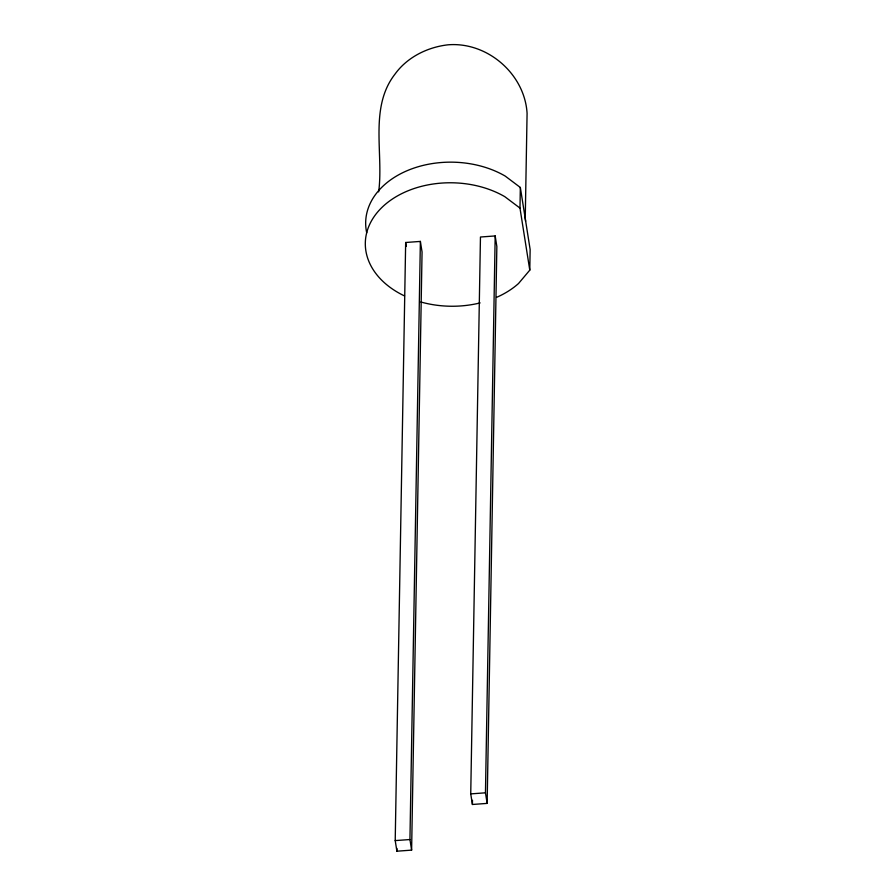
<?xml version="1.0" encoding="UTF-8"?>
<svg xmlns="http://www.w3.org/2000/svg" width="896" height="896" viewBox="0 0 896 896"><rect width="100%" height="100%" fill="white"/><g stroke="black" fill="none" stroke-linecap="round" stroke-linejoin="round"><path stroke-width="1.34" d="M378.65 191.901C383.835 153.429 368.962 107.442 395.069 74.032C407.288 57.12 427.683 47.074 448.179 44.8C487.413 41.686 524.72 73.965 527.083 113.31L525.246 218.501A74.099 53.211 1 0 1 525.582 221.267M395.214 840.605L405.664 242.491L420.381 241.416L422.061 252L411.611 850.125L396.894 851.2L395.214 840.605L409.942 839.53L420.381 241.416M396.894 851.2L396.939 848.4M470.736 793.89L480.458 237.014L495.186 235.939L496.854 246.534L487.144 803.398L472.416 804.474L470.736 793.89L485.464 792.814L495.186 235.939M472.416 804.474L472.483 800.285M496.563 297.36A85.96 61.734 1 0 0 518.515 283.528L529.782 270.155L519.982 208.096L520.341 187.477L505.154 176.042A85.96 61.734 1 0 0 408.352 170.184A85.96 61.734 1 0 0 366.71 232.792M529.782 270.155L530.141 249.525L520.341 187.477M519.982 208.096L504.784 196.661A85.96 61.734 1 0 0 381.472 207.883A85.96 61.734 1 0 0 404.566 295.949M405.664 242.491L406.291 246.467M485.464 792.814L487.144 803.398M409.942 839.53L411.611 850.125M480.122 302.904A85.96 61.734 1 0 1 420.851 301.997"/></g></svg>
